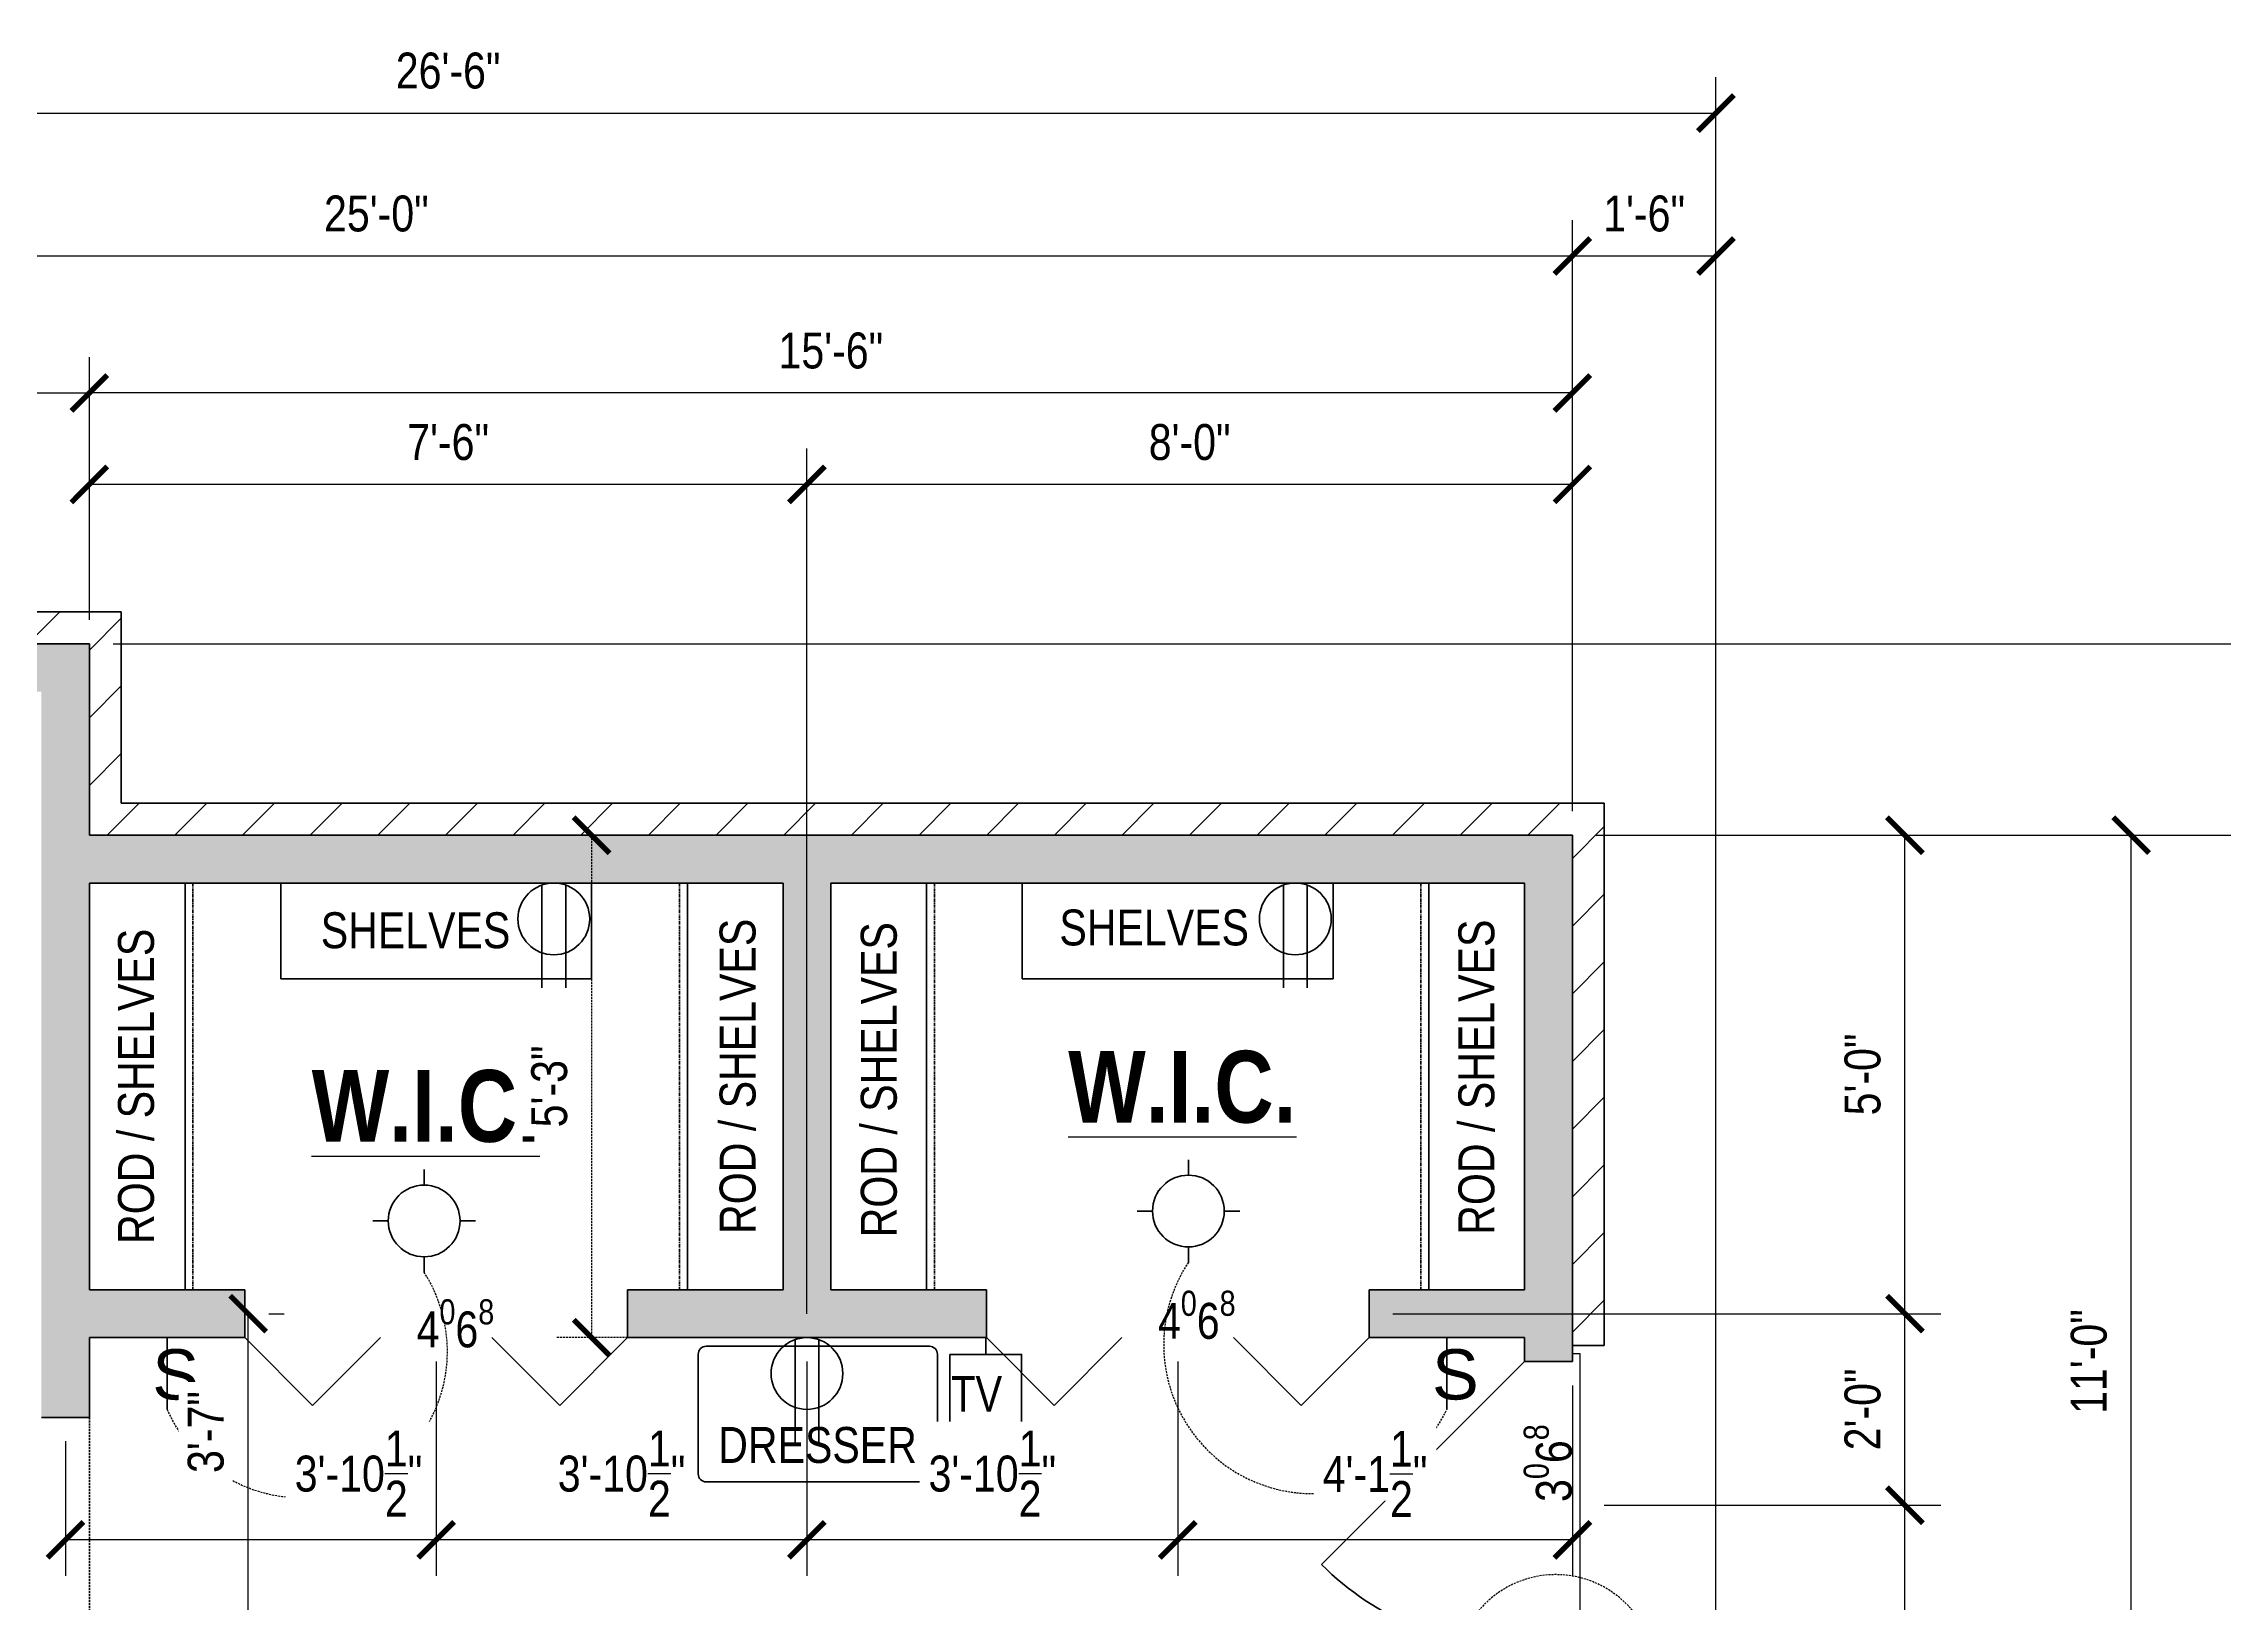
# Model space of a CAD drawing. Header units: inches. Extents: x -344 to 750, y -84 to 471.
# Drawn here: x 228.3 to 501.8, y 275.7 to 471.3 of the extents above; entities that cross this region are included whole.
import ezdxf
from ezdxf.enums import TextEntityAlignment as Align

# ---------------------------------------------------------------- set-up
doc = ezdxf.new("R2010")
doc.units = ezdxf.units.IN
doc.header["$MEASUREMENT"] = 0
doc.linetypes.add('CENTER2', pattern=[1.125, 0.75, -0.125, 0.125, -0.125])
doc.linetypes.add('HIDDEN', pattern=[0.375, 0.25, -0.125])
for name, color, linetype, lineweight in [('A-ANNO-DIMS', 250, 'Continuous', 30), ('A-ANNO-DOOR', 251, 'Continuous', 30), ('A-ANNO-TEXT', 250, 'Continuous', 30), ('A-DOOR', 250, 'Continuous', 60), ('A-EXTR', 1, 'Continuous', 60), ('A-EXTR-PATT', 250, 'Continuous', 30), ('A-FLOR-OTLN', 1, 'Continuous', 30), ('A-FLOR-WDWK', 6, 'Continuous', 60), ('A-FURN', 31, 'Continuous', 60), ('A-WALL', 5, 'Continuous', 60), ('A-WALL-PATT', 254, 'Continuous', 30), ('E-LITE-CIRC', 7, 'HIDDEN', 30), ('E-LITE-SWCH', 1, 'Continuous', 60), ('E-POWR', 251, 'Continuous', 60)]:
    doc.layers.add(name, color=color, linetype=linetype, lineweight=lineweight)
doc.styles.add('ARCH-NOTES', font='ARIALN.TTF')
doc.styles.get("Standard").update_dxf_attribs({"font": 'arial.ttf'})
doc.dimstyles.new('Architecture', dxfattribs={"dimtxt": 0.09375, "dimasz": 0.09375, "dimexe": 0.09375, "dimexo": 0.0625, "dimgap": 0.0625, "dimtad": 1, "dimdec": 1, "dimzin": 1, "dimdsep": 46, "dimlunit": 4, "dimtxsty": 'ARCH-NOTES', "dimblk": 'ARCHTICK', "dimcen": -0.09, "dimclrd": 256, "dimclre": 256, "dimclrt": 256, "dimadec": 0, "dimazin": 0, "dimtfac": 1, "dimtdec": 1, "dimtofl": 0, "dimtmove": 0, "dimatfit": 2, "dimldrblk": 'DOTSMALL', "dimfxl": 1, "dimtfill": 1, "dimtolj": 1, "dimtzin": 0, "dimlwd": -1, "dimlwe": -1, "dimarcsym": 0})

# ---------------------------------------------------------------- blocks, each defined once
blk = doc.blocks.new('DOOR')
blk.add_line((0, 0), (-0.7071, 0.7071))
blk.add_arc((0, 0), 1, 135, 180)
blk = doc.blocks.new('40BFD')
for p, q in [((8.5, -8.5), (0, 0)), ((8.5, -8.5), (17, 0)), ((39.5, -8.5), (31, 0)), ((48, 0), (39.5, -8.5))]:
    blk.add_line(p, q)
blk = doc.blocks.new('DRESSER')
for p, q in [((-14, 0), (0, 0)), ((14, 0), (0, 0)), ((-15, -16), (-15, -1)), ((15, -16), (15, -1)), ((-14, -17), (0, -17)), ((0, -17), (14, -17))]:
    blk.add_line(p, q)
for centre, start, end in [((-14, -1), 90, 180), ((14, -1), 0, 90), ((-14, -16), 180, 270), ((14, -16), 270, 0)]:
    blk.add_arc(centre, 1, start, end)
blk = doc.blocks.new('110 DUPLEX OUTLET')
for p, q in [((0.26, 1.49), (13.14, 1.49)), ((0.26, -1.49), (13.14, -1.49))]:
    blk.add_line(p, q)
blk.add_circle((4.5, 0), 4.5)
blk.add_attdef('CODE', text='', height=3.96, rotation=90).set_placement((20.18, -1.24), align=Align.CENTER)
blk = doc.blocks.new('SWITCH')
blk.add_line((9, 0), (0, 0))
blk.add_text('S', height=6.3, rotation=90).set_placement((7.76, -1.86))
blk.add_attdef('CODE', (12.73, 1.94), '', height=3.96, rotation=90)
blk = doc.blocks.new('CEILING LIGHT')
for p, q in [((0, 4.5), (0, 6.44)), ((-6.44, 0), (-4.5, 0)), ((4.5, 0), (6.44, 0)), ((0, -6.44), (0, -4.5))]:
    blk.add_line(p, q)
blk.add_circle((0, 0), 4.5)
blk = doc.blocks.new('CABLE TV JACK')
blk.add_line((2.11, 0), (0, 0))
blk.add_lwpolyline([(2.11, -4.5), (11.02, -4.5), (11.02, 4.5), (2.11, 4.5)], close=True)
at = {"width": 0.8}
blk.add_text('TV', height=4.5, rotation=90, dxfattribs=at).set_placement((9.3, -4.37))
blk = doc.blocks.new('_ArchTick')
at = {"color": 0, "linetype": 'ByBlock', "const_width": 0.15}
blk.add_lwpolyline([(-0.5, -0.5), (0.5, 0.5)], dxfattribs=at)
blk = doc.blocks.new('*D46')
at = {"layer": 'Defpoints', "color": 0, "transparency": 16777216}
for p in [(420, 372), (297, 309), (324, 309)]:
    blk.add_point(p, dxfattribs=at)
at = {"layer": 'E-LITE-CIRC', "transparency": 16777216}
for p, q in [((417, 372), (292.5, 372)), ((297, 372), (297, 309)), ((321, 309), (292.5, 309))]:
    blk.add_line(p, q, dxfattribs=at)
at = {"layer": 'E-LITE-CIRC', "transparency": 16777216, "xscale": 4.5, "yscale": 4.5, "zscale": 4.5}
for p, rotation in [((297, 372), 90), ((297, 309), 270)]:
    blk.add_blockref('_ArchTick', p, dxfattribs=dict(at, rotation=rotation))
at = {"layer": 'E-LITE-CIRC', "transparency": 16777216, "insert": (291.7, 340.5), "char_height": 4.5, "attachment_point": 5, "rotation": 90, "style": 'ARCH-NOTES', "bg_fill": 3, "box_fill_scale": 1.25, "bg_fill_color": 256, "bg_fill_true_color": 13158600, "bg_fill_transparency": 0}
blk.add_mtext('\\A1;5\'-3"', dxfattribs=at)
blk = doc.blocks.new('_DotSmall')
at = {"color": 0, "linetype": 'ByBlock', "const_width": 0.5}
blk.add_lwpolyline([(-0.0625, 0, 1), (0.0625, 0, 1)], format="xyb", close=True, dxfattribs=at)
blk = doc.blocks.new('*D47')
at = {"layer": 'A-ANNO-DIMS', "transparency": 16777216}
for p, q in [((324, 312), (324, 420.48)), ((420, 375), (420, 420.48)), ((420, 415.98), (324, 415.98))]:
    blk.add_line(p, q, dxfattribs=at)
at = {"layer": 'Defpoints', "color": 0, "transparency": 16777216}
for p in [(324, 415.98), (420, 372), (324, 309)]:
    blk.add_point(p, dxfattribs=at)
at = {"layer": 'A-ANNO-DIMS', "transparency": 16777216, "xscale": 4.5, "yscale": 4.5, "zscale": 4.5, "rotation": 180}
blk.add_blockref('_ArchTick', (324, 415.98), dxfattribs=at)
at = {"layer": 'A-ANNO-DIMS', "transparency": 16777216, "xscale": 4.5, "yscale": 4.5, "zscale": 4.5}
blk.add_blockref('_ArchTick', (420, 415.98), dxfattribs=at)
at = {"layer": 'A-ANNO-DIMS', "transparency": 16777216, "insert": (372, 421.27), "char_height": 4.5, "attachment_point": 5, "style": 'ARCH-NOTES', "bg_fill": 3, "box_fill_scale": 1.25, "bg_fill_color": 256, "bg_fill_true_color": 13158600, "bg_fill_transparency": 0}
blk.add_mtext('\\A1;8\'-0"', dxfattribs=at)
blk = doc.blocks.new('*D48')
at = {"layer": 'A-ANNO-DIMS', "transparency": 16777216}
for p, q in [((234, 399), (234, 420.48)), ((324, 312), (324, 420.48)), ((324, 415.98), (234, 415.98))]:
    blk.add_line(p, q, dxfattribs=at)
at = {"layer": 'Defpoints', "color": 0, "transparency": 16777216}
for p in [(234, 415.98), (234, 396), (324, 309)]:
    blk.add_point(p, dxfattribs=at)
at = {"layer": 'A-ANNO-DIMS', "transparency": 16777216, "xscale": 4.5, "yscale": 4.5, "zscale": 4.5, "rotation": 180}
blk.add_blockref('_ArchTick', (234, 415.98), dxfattribs=at)
at = {"layer": 'A-ANNO-DIMS', "transparency": 16777216, "xscale": 4.5, "yscale": 4.5, "zscale": 4.5}
blk.add_blockref('_ArchTick', (324, 415.98), dxfattribs=at)
at = {"layer": 'A-ANNO-DIMS', "transparency": 16777216, "insert": (279, 421.27), "char_height": 4.5, "attachment_point": 5, "style": 'ARCH-NOTES', "bg_fill": 3, "box_fill_scale": 1.25, "bg_fill_color": 256, "bg_fill_true_color": 13158600, "bg_fill_transparency": 0}
blk.add_mtext('\\A1;7\'-6"', dxfattribs=at)
blk = doc.blocks.new('*D49')
at = {"layer": 'A-ANNO-DIMS', "transparency": 16777216}
for p, q in [((234, 399), (234, 431.95)), ((420, 375), (420, 431.95)), ((420, 427.45), (234, 427.45))]:
    blk.add_line(p, q, dxfattribs=at)
at = {"layer": 'Defpoints', "color": 0, "transparency": 16777216}
for p in [(234, 427.45), (234, 396), (420, 372)]:
    blk.add_point(p, dxfattribs=at)
at = {"layer": 'A-ANNO-DIMS', "transparency": 16777216, "xscale": 4.5, "yscale": 4.5, "zscale": 4.5, "rotation": 180}
blk.add_blockref('_ArchTick', (234, 427.45), dxfattribs=at)
at = {"layer": 'A-ANNO-DIMS', "transparency": 16777216, "xscale": 4.5, "yscale": 4.5, "zscale": 4.5}
blk.add_blockref('_ArchTick', (420, 427.45), dxfattribs=at)
at = {"layer": 'A-ANNO-DIMS', "transparency": 16777216, "insert": (327, 432.75), "char_height": 4.5, "attachment_point": 5, "style": 'ARCH-NOTES', "bg_fill": 3, "box_fill_scale": 1.25, "bg_fill_color": 256, "bg_fill_true_color": 13158600, "bg_fill_transparency": 0}
blk.add_mtext('\\A1;15\'-6"', dxfattribs=at)
blk = doc.blocks.new('*D50')
at = {"layer": 'A-ANNO-DIMS', "transparency": 16777216}
for p, q in [((120, 399), (120, 431.95)), ((234, 399), (234, 431.95)), ((120, 427.45), (234, 427.45))]:
    blk.add_line(p, q, dxfattribs=at)
at = {"layer": 'Defpoints', "color": 0, "transparency": 16777216}
for p in [(234, 427.45), (120, 396), (234, 396)]:
    blk.add_point(p, dxfattribs=at)
at = {"layer": 'A-ANNO-DIMS', "transparency": 16777216, "xscale": 4.5, "yscale": 4.5, "zscale": 4.5, "rotation": 180}
blk.add_blockref('_ArchTick', (120, 427.45), dxfattribs=at)
at = {"layer": 'A-ANNO-DIMS', "transparency": 16777216, "xscale": 4.5, "yscale": 4.5, "zscale": 4.5}
blk.add_blockref('_ArchTick', (234, 427.45), dxfattribs=at)
at = {"layer": 'A-ANNO-DIMS', "transparency": 16777216, "insert": (177, 432.75), "char_height": 4.5, "attachment_point": 5, "style": 'ARCH-NOTES', "bg_fill": 3, "box_fill_scale": 1.25, "bg_fill_color": 256, "bg_fill_true_color": 13158600, "bg_fill_transparency": 0}
blk.add_mtext('\\A1;9\'-6"', dxfattribs=at)
blk = doc.blocks.new('*D51')
at = {"layer": 'A-ANNO-DIMS', "transparency": 16777216}
for p, q in [((120, 399), (120, 449.13)), ((420, 375), (420, 449.13)), ((120, 444.63), (420, 444.63))]:
    blk.add_line(p, q, dxfattribs=at)
at = {"layer": 'Defpoints', "color": 0, "transparency": 16777216}
for p in [(420, 444.63), (120, 396), (420, 372)]:
    blk.add_point(p, dxfattribs=at)
at = {"layer": 'A-ANNO-DIMS', "transparency": 16777216, "xscale": 4.5, "yscale": 4.5, "zscale": 4.5, "rotation": 180}
blk.add_blockref('_ArchTick', (120, 444.63), dxfattribs=at)
at = {"layer": 'A-ANNO-DIMS', "transparency": 16777216, "xscale": 4.5, "yscale": 4.5, "zscale": 4.5}
blk.add_blockref('_ArchTick', (420, 444.63), dxfattribs=at)
at = {"layer": 'A-ANNO-DIMS', "transparency": 16777216, "insert": (270, 449.93), "char_height": 4.5, "attachment_point": 5, "style": 'ARCH-NOTES', "bg_fill": 3, "box_fill_scale": 1.25, "bg_fill_color": 256, "bg_fill_true_color": 13158600, "bg_fill_transparency": 0}
blk.add_mtext('\\A1;25\'-0"', dxfattribs=at)
blk = doc.blocks.new('*D52')
at = {"layer": 'A-ANNO-DIMS', "transparency": 16777216}
for p, q in [((420, 375), (420, 449.13)), ((438, 225), (438, 449.13)), ((420, 444.63), (438, 444.63))]:
    blk.add_line(p, q, dxfattribs=at)
at = {"layer": 'Defpoints', "color": 0, "transparency": 16777216}
for p in [(438, 444.63), (420, 372), (438, 222)]:
    blk.add_point(p, dxfattribs=at)
at = {"layer": 'A-ANNO-DIMS', "transparency": 16777216, "xscale": 4.5, "yscale": 4.5, "zscale": 4.5, "rotation": 180}
blk.add_blockref('_ArchTick', (420, 444.63), dxfattribs=at)
at = {"layer": 'A-ANNO-DIMS', "transparency": 16777216, "xscale": 4.5, "yscale": 4.5, "zscale": 4.5}
blk.add_blockref('_ArchTick', (438, 444.63), dxfattribs=at)
at = {"layer": 'A-ANNO-DIMS', "transparency": 16777216, "insert": (429, 449.93), "char_height": 4.5, "attachment_point": 5, "style": 'ARCH-NOTES', "bg_fill": 3, "box_fill_scale": 1.25, "bg_fill_color": 256, "bg_fill_true_color": 13158600, "bg_fill_transparency": 0}
blk.add_mtext('\\A1;1\'-6"', dxfattribs=at)
blk = doc.blocks.new('*D53')
at = {"layer": 'A-ANNO-DIMS', "transparency": 16777216}
for p, q in [((120, 399), (120, 467.05)), ((438, 225), (438, 467.05)), ((120, 462.55), (438, 462.55))]:
    blk.add_line(p, q, dxfattribs=at)
at = {"layer": 'Defpoints', "color": 0, "transparency": 16777216}
for p in [(438, 462.55), (120, 396), (438, 222)]:
    blk.add_point(p, dxfattribs=at)
at = {"layer": 'A-ANNO-DIMS', "transparency": 16777216, "xscale": 4.5, "yscale": 4.5, "zscale": 4.5, "rotation": 180}
blk.add_blockref('_ArchTick', (120, 462.55), dxfattribs=at)
at = {"layer": 'A-ANNO-DIMS', "transparency": 16777216, "xscale": 4.5, "yscale": 4.5, "zscale": 4.5}
blk.add_blockref('_ArchTick', (438, 462.55), dxfattribs=at)
at = {"layer": 'A-ANNO-DIMS', "transparency": 16777216, "insert": (279, 467.85), "char_height": 4.5, "attachment_point": 5, "style": 'ARCH-NOTES', "bg_fill": 3, "box_fill_scale": 1.25, "bg_fill_color": 256, "bg_fill_true_color": 13158600, "bg_fill_transparency": 0}
blk.add_mtext('\\A1;26\'-6"', dxfattribs=at)
blk = doc.blocks.new('*D71')
at = {"layer": 'A-ANNO-DIMS', "transparency": 16777216}
for p, q in [((423.99, 287.99), (466.21, 287.99)), ((461.71, 240), (461.71, 287.99)), ((423, 240), (466.21, 240))]:
    blk.add_line(p, q, dxfattribs=at)
at = {"layer": 'Defpoints', "color": 0, "transparency": 16777216}
for p in [(420.99, 287.99), (461.71, 287.99), (420, 240)]:
    blk.add_point(p, dxfattribs=at)
at = {"layer": 'A-ANNO-DIMS', "transparency": 16777216, "xscale": 4.5, "yscale": 4.5, "zscale": 4.5}
for p, rotation in [((461.71, 287.99), 90), ((461.71, 240), 270)]:
    blk.add_blockref('_ArchTick', p, dxfattribs=dict(at, rotation=rotation))
at = {"layer": 'A-ANNO-DIMS', "transparency": 16777216, "insert": (456.41, 264), "char_height": 4.5, "attachment_point": 5, "rotation": 90, "style": 'ARCH-NOTES', "bg_fill": 3, "box_fill_scale": 1.25, "bg_fill_color": 256, "bg_fill_true_color": 13158600, "bg_fill_transparency": 0}
blk.add_mtext('\\A1;4\'-0"', dxfattribs=at)
blk = doc.blocks.new('*D72')
at = {"layer": 'A-ANNO-DIMS', "transparency": 16777216}
for p, q in [((397.5, 312), (466.21, 312)), ((461.71, 287.99), (461.71, 312)), ((423.99, 287.99), (466.21, 287.99))]:
    blk.add_line(p, q, dxfattribs=at)
at = {"layer": 'Defpoints', "color": 0, "transparency": 16777216}
for p in [(394.5, 312), (461.71, 312), (420.99, 287.99)]:
    blk.add_point(p, dxfattribs=at)
at = {"layer": 'A-ANNO-DIMS', "transparency": 16777216, "xscale": 4.5, "yscale": 4.5, "zscale": 4.5}
for p, rotation in [((461.71, 312), 90), ((461.71, 287.99), 270)]:
    blk.add_blockref('_ArchTick', p, dxfattribs=dict(at, rotation=rotation))
at = {"layer": 'A-ANNO-DIMS', "transparency": 16777216, "insert": (456.41, 300), "char_height": 4.5, "attachment_point": 5, "rotation": 90, "style": 'ARCH-NOTES', "bg_fill": 3, "box_fill_scale": 1.25, "bg_fill_color": 256, "bg_fill_true_color": 13158600, "bg_fill_transparency": 0}
blk.add_mtext('\\A1;2\'-0"', dxfattribs=at)
blk = doc.blocks.new('*D73')
at = {"layer": 'A-ANNO-DIMS', "transparency": 16777216}
for p, q in [((423, 372), (466.21, 372)), ((461.71, 312), (461.71, 372)), ((397.5, 312), (466.21, 312))]:
    blk.add_line(p, q, dxfattribs=at)
at = {"layer": 'Defpoints', "color": 0, "transparency": 16777216}
for p in [(420, 372), (461.71, 372), (394.5, 312)]:
    blk.add_point(p, dxfattribs=at)
at = {"layer": 'A-ANNO-DIMS', "transparency": 16777216, "xscale": 4.5, "yscale": 4.5, "zscale": 4.5}
for p, rotation in [((461.71, 372), 90), ((461.71, 312), 270)]:
    blk.add_blockref('_ArchTick', p, dxfattribs=dict(at, rotation=rotation))
at = {"layer": 'A-ANNO-DIMS', "transparency": 16777216, "insert": (456.41, 342), "char_height": 4.5, "attachment_point": 5, "rotation": 90, "style": 'ARCH-NOTES', "bg_fill": 3, "box_fill_scale": 1.25, "bg_fill_color": 256, "bg_fill_true_color": 13158600, "bg_fill_transparency": 0}
blk.add_mtext('\\A1;5\'-0"', dxfattribs=at)
blk = doc.blocks.new('*D77')
at = {"layer": 'A-ANNO-DIMS', "transparency": 16777216}
for p, q in [((423, 372), (494.59, 372)), ((490.09, 240), (490.09, 372)), ((423, 240), (494.59, 240))]:
    blk.add_line(p, q, dxfattribs=at)
at = {"layer": 'Defpoints', "color": 0, "transparency": 16777216}
for p in [(420, 372), (490.09, 372), (420, 240)]:
    blk.add_point(p, dxfattribs=at)
at = {"layer": 'A-ANNO-DIMS', "transparency": 16777216, "xscale": 4.5, "yscale": 4.5, "zscale": 4.5}
for p, rotation in [((490.09, 372), 90), ((490.09, 240), 270)]:
    blk.add_blockref('_ArchTick', p, dxfattribs=dict(at, rotation=rotation))
at = {"layer": 'A-ANNO-DIMS', "transparency": 16777216, "insert": (484.79, 306), "char_height": 4.5, "attachment_point": 5, "rotation": 90, "style": 'ARCH-NOTES', "bg_fill": 3, "box_fill_scale": 1.25, "bg_fill_color": 256, "bg_fill_true_color": 13158600, "bg_fill_transparency": 0}
blk.add_mtext('\\A1;11\'-0"', dxfattribs=at)
blk = doc.blocks.new('*D78')
at = {"layer": 'A-ANNO-DIMS', "transparency": 16777216}
for p, q in [((423, 372), (517.29, 372)), ((512.79, 120), (512.79, 372)), ((423, 120), (517.29, 120))]:
    blk.add_line(p, q, dxfattribs=at)
at = {"layer": 'Defpoints', "color": 0, "transparency": 16777216}
for p in [(420, 372), (512.79, 372), (420, 120)]:
    blk.add_point(p, dxfattribs=at)
at = {"layer": 'A-ANNO-DIMS', "transparency": 16777216, "xscale": 4.5, "yscale": 4.5, "zscale": 4.5}
for p, rotation in [((512.79, 372), 90), ((512.79, 120), 270)]:
    blk.add_blockref('_ArchTick', p, dxfattribs=dict(at, rotation=rotation))
at = {"layer": 'A-ANNO-DIMS', "transparency": 16777216, "insert": (507.5, 246), "char_height": 4.5, "attachment_point": 5, "rotation": 90, "style": 'ARCH-NOTES', "bg_fill": 3, "box_fill_scale": 1.25, "bg_fill_color": 256, "bg_fill_true_color": 13158600, "bg_fill_transparency": 0}
blk.add_mtext('\\A1;21\'-0"', dxfattribs=at)
blk = doc.blocks.new('*D79')
at = {"layer": 'A-ANNO-DIMS', "transparency": 16777216}
for p, q in [((237, 396), (517.29, 396)), ((512.79, 372), (512.79, 396)), ((423, 372), (517.29, 372))]:
    blk.add_line(p, q, dxfattribs=at)
at = {"layer": 'Defpoints', "color": 0, "transparency": 16777216}
for p in [(234, 396), (512.79, 396), (420, 372)]:
    blk.add_point(p, dxfattribs=at)
at = {"layer": 'A-ANNO-DIMS', "transparency": 16777216, "xscale": 4.5, "yscale": 4.5, "zscale": 4.5}
for p, rotation in [((512.79, 396), 90), ((512.79, 372), 270)]:
    blk.add_blockref('_ArchTick', p, dxfattribs=dict(at, rotation=rotation))
at = {"layer": 'A-ANNO-DIMS', "transparency": 16777216, "insert": (507.5, 384), "char_height": 4.5, "attachment_point": 5, "rotation": 90, "style": 'ARCH-NOTES', "bg_fill": 3, "box_fill_scale": 1.25, "bg_fill_color": 256, "bg_fill_true_color": 13158600, "bg_fill_transparency": 0}
blk.add_mtext('\\A1;2\'-0"', dxfattribs=at)
blk = doc.blocks.new('*D80')
at = {"layer": 'A-ANNO-DIMS', "transparency": 16777216}
for p, q in [((237, 396), (535.25, 396)), ((530.75, 120), (530.75, 396)), ((423, 120), (535.25, 120))]:
    blk.add_line(p, q, dxfattribs=at)
at = {"layer": 'Defpoints', "color": 0, "transparency": 16777216}
for p in [(234, 396), (530.75, 396), (420, 120)]:
    blk.add_point(p, dxfattribs=at)
at = {"layer": 'A-ANNO-DIMS', "transparency": 16777216, "xscale": 4.5, "yscale": 4.5, "zscale": 4.5}
for p, rotation in [((530.75, 396), 90), ((530.75, 120), 270)]:
    blk.add_blockref('_ArchTick', p, dxfattribs=dict(at, rotation=rotation))
at = {"layer": 'A-ANNO-DIMS', "transparency": 16777216, "insert": (525.45, 258), "char_height": 4.5, "attachment_point": 5, "rotation": 90, "style": 'ARCH-NOTES', "bg_fill": 3, "box_fill_scale": 1.25, "bg_fill_color": 256, "bg_fill_true_color": 13158600, "bg_fill_transparency": 0}
blk.add_mtext('\\A1;23\'-0"', dxfattribs=at)
blk = doc.blocks.new('*D83')
at = {"layer": 'A-ANNO-DIMS', "transparency": 16777216}
for p, q in [((370.5, 306), (370.5, 279.14)), ((420, 303), (420, 279.14)), ((420, 283.64), (370.5, 283.64))]:
    blk.add_line(p, q, dxfattribs=at)
at = {"layer": 'Defpoints', "color": 0, "transparency": 16777216}
for p in [(370.5, 309), (420, 306), (370.5, 283.64)]:
    blk.add_point(p, dxfattribs=at)
at = {"layer": 'A-ANNO-DIMS', "transparency": 16777216, "xscale": 4.5, "yscale": 4.5, "zscale": 4.5, "rotation": 180}
blk.add_blockref('_ArchTick', (370.5, 283.64), dxfattribs=at)
at = {"layer": 'A-ANNO-DIMS', "transparency": 16777216, "xscale": 4.5, "yscale": 4.5, "zscale": 4.5}
blk.add_blockref('_ArchTick', (420, 283.64), dxfattribs=at)
at = {"layer": 'A-ANNO-DIMS', "transparency": 16777216, "insert": (395.25, 291.91), "char_height": 4.5, "attachment_point": 5, "style": 'ARCH-NOTES', "bg_fill": 3, "box_fill_scale": 1.25, "bg_fill_color": 256, "bg_fill_true_color": 13158600, "bg_fill_transparency": 0}
blk.add_mtext('\\A1;4\'-1{\\H1x;\\S1/2;}"', dxfattribs=at)
blk = doc.blocks.new('*D84')
at = {"layer": 'A-ANNO-DIMS', "transparency": 16777216}
for p, q in [((324, 306), (324, 279.14)), ((370.5, 306), (370.5, 279.14)), ((370.5, 283.64), (324, 283.64))]:
    blk.add_line(p, q, dxfattribs=at)
at = {"layer": 'Defpoints', "color": 0, "transparency": 16777216}
for p in [(324, 309), (370.5, 309), (324, 283.64)]:
    blk.add_point(p, dxfattribs=at)
at = {"layer": 'A-ANNO-DIMS', "transparency": 16777216, "xscale": 4.5, "yscale": 4.5, "zscale": 4.5, "rotation": 180}
blk.add_blockref('_ArchTick', (324, 283.64), dxfattribs=at)
at = {"layer": 'A-ANNO-DIMS', "transparency": 16777216, "xscale": 4.5, "yscale": 4.5, "zscale": 4.5}
blk.add_blockref('_ArchTick', (370.5, 283.64), dxfattribs=at)
at = {"layer": 'A-ANNO-DIMS', "transparency": 16777216, "insert": (347.25, 291.95), "char_height": 4.5, "attachment_point": 5, "style": 'ARCH-NOTES', "bg_fill": 3, "box_fill_scale": 1.25, "bg_fill_color": 256, "bg_fill_true_color": 13158600, "bg_fill_transparency": 0}
blk.add_mtext('\\A1;3\'-10{\\H1x;\\S1/2;}"', dxfattribs=at)
blk = doc.blocks.new('*D85')
at = {"layer": 'A-ANNO-DIMS', "transparency": 16777216}
for p, q in [((277.5, 306), (277.5, 279.14)), ((324, 306), (324, 279.14)), ((324, 283.64), (277.5, 283.64))]:
    blk.add_line(p, q, dxfattribs=at)
at = {"layer": 'Defpoints', "color": 0, "transparency": 16777216}
for p in [(277.5, 309), (324, 309), (277.5, 283.64)]:
    blk.add_point(p, dxfattribs=at)
at = {"layer": 'A-ANNO-DIMS', "transparency": 16777216, "xscale": 4.5, "yscale": 4.5, "zscale": 4.5, "rotation": 180}
blk.add_blockref('_ArchTick', (277.5, 283.64), dxfattribs=at)
at = {"layer": 'A-ANNO-DIMS', "transparency": 16777216, "xscale": 4.5, "yscale": 4.5, "zscale": 4.5}
blk.add_blockref('_ArchTick', (324, 283.64), dxfattribs=at)
at = {"layer": 'A-ANNO-DIMS', "transparency": 16777216, "insert": (300.75, 291.95), "char_height": 4.5, "attachment_point": 5, "style": 'ARCH-NOTES', "bg_fill": 3, "box_fill_scale": 1.25, "bg_fill_color": 256, "bg_fill_true_color": 13158600, "bg_fill_transparency": 0}
blk.add_mtext('\\A1;3\'-10{\\H1x;\\S1/2;}"', dxfattribs=at)
blk = doc.blocks.new('*D86')
at = {"layer": 'A-ANNO-DIMS', "transparency": 16777216}
for p, q in [((277.5, 306), (277.5, 279.14)), ((231, 296), (231, 279.14)), ((277.5, 283.64), (231, 283.64))]:
    blk.add_line(p, q, dxfattribs=at)
at = {"layer": 'Defpoints', "color": 0, "transparency": 16777216}
for p in [(277.5, 309), (231, 299), (231, 283.64)]:
    blk.add_point(p, dxfattribs=at)
at = {"layer": 'A-ANNO-DIMS', "transparency": 16777216, "xscale": 4.5, "yscale": 4.5, "zscale": 4.5, "rotation": 180}
blk.add_blockref('_ArchTick', (231, 283.64), dxfattribs=at)
at = {"layer": 'A-ANNO-DIMS', "transparency": 16777216, "insert": (267.76, 291.95), "char_height": 4.5, "attachment_point": 5, "style": 'ARCH-NOTES', "bg_fill": 3, "box_fill_scale": 1.25, "bg_fill_color": 256, "bg_fill_true_color": 13158600, "bg_fill_transparency": 0}
blk.add_mtext('\\A1;3\'-10{\\H1x;\\S1/2;}"', dxfattribs=at)
at = {"layer": 'A-ANNO-DIMS', "transparency": 16777216, "xscale": 4.5, "yscale": 4.5, "zscale": 4.5}
blk.add_blockref('_ArchTick', (277.5, 283.64), dxfattribs=at)
blk = doc.blocks.new('*D89')
at = {"layer": 'A-ANNO-DIMS', "transparency": 16777216}
for p, q in [((253.92, 269), (253.92, 312)), ((256.5, 312), (258.42, 312)), ((237, 269), (258.42, 269))]:
    blk.add_line(p, q, dxfattribs=at)
at = {"layer": 'Defpoints', "color": 0, "transparency": 16777216}
for p in [(253.5, 312), (253.92, 312), (234, 269)]:
    blk.add_point(p, dxfattribs=at)
at = {"layer": 'A-ANNO-DIMS', "transparency": 16777216, "xscale": 4.5, "yscale": 4.5, "zscale": 4.5}
for p, rotation in [((253.92, 312), 90), ((253.92, 269), 270)]:
    blk.add_blockref('_ArchTick', p, dxfattribs=dict(at, rotation=rotation))
at = {"layer": 'A-ANNO-DIMS', "transparency": 16777216, "insert": (248.62, 297.16), "char_height": 4.5, "attachment_point": 5, "rotation": 90, "style": 'ARCH-NOTES', "bg_fill": 3, "box_fill_scale": 1.25, "bg_fill_color": 256, "bg_fill_true_color": 13158600, "bg_fill_transparency": 0}
blk.add_mtext('\\A1;3\'-7"', dxfattribs=at)

msp = doc.modelspace()

# ---------------------------------------------------------------- hatches: boundary and pattern name
at = {"layer": 'A-EXTR-PATT'}
h = msp.add_hatch(dxfattribs=at)
h.set_pattern_fill('_USER', color=256, scale=6, angle=45, pattern_type=0)
h.set_pattern_definition([(45, (0, 0), (-4.24264, 4.24264), [])])
h.paths.add_polyline_path([(120, 313), (116, 313), (116, 259.99), (120, 259.99)])
h.paths.add_polyline_path([(424, 376), (238, 376), (238, 400), (116, 400), (116, 349), (120, 349), (120, 396), (234, 396), (234, 372), (420, 372), (420, 308), (424, 308)])
h.paths.add_polyline_path([(424, 268.01), (420, 268.01), (420, 240), (422.64, 237.36), (425.46, 240.19), (424, 241.66)])
h.paths.add_polyline_path([(442, 223.66), (438.19, 227.46), (435.36, 224.64), (438, 222), (438, 216), (442, 216)])
h.paths.add_polyline_path([(442, 180), (438, 180), (438, 174), (435.36, 171.36), (438.19, 168.54), (442, 172.34)])
h.paths.add_polyline_path([(424, 154.34), (425.46, 155.81), (422.64, 158.64), (420, 156), (420, 120), (354, 120), (354, 116), (424, 116)])
h.paths.add_polyline_path([(294, 120), (120, 120), (120, 220), (116, 220), (116, 116), (294, 116)])
at = {"layer": 'A-WALL-PATT'}
h = msp.add_hatch(color=256, dxfattribs=at)
h.dxf.hatch_style = 1
h.paths.add_polyline_path([(420, 372), (234, 372), (234, 396), (120, 396), (120, 349), (126, 349), (126, 390), (228, 390), (228, 299), (234, 299), (234, 309), (253.5, 309), (253.5, 315), (234, 315), (234, 366), (321, 366), (321, 315), (301.5, 315), (301.5, 309), (346.5, 309), (346.5, 315), (327, 315), (327, 366), (414, 366), (414, 315), (394.5, 315), (394.5, 309), (414, 309), (414, 306), (420, 306)])
h.paths.add_polyline_path([(126, 313), (120, 313), (120, 258), (126, 258)])
h.paths.add_polyline_path([(234, 239), (228, 239), (228, 216), (126, 216), (126, 222), (120, 222), (120, 120), (294, 120), (294, 126), (234, 126), (234, 174), (228, 174), (228, 126), (126, 126), (126, 186), (158, 186), (158, 192), (126, 192), (126, 210), (228, 210), (228, 206), (234, 206)])
h.paths.add_polyline_path([(420, 156), (422.64, 158.64), (418.39, 162.88), (414, 158.49), (414, 126), (354, 126), (354, 120), (420, 120)])
h.paths.add_polyline_path([(438, 180), (432, 180), (432, 176.49), (431.12, 175.61), (435.36, 171.36), (438, 174)])
h.paths.add_polyline_path([(438, 222), (435.36, 224.64), (431.12, 220.39), (432, 219.51), (432, 216), (438, 216)])
h.paths.add_polyline_path([(420, 270), (414, 270), (414, 237.51), (418.39, 233.12), (422.64, 237.36), (420, 240)])

# ---------------------------------------------------------------- linework, layer by layer
at = {"layer": 'A-DOOR', "linetype": 'HIDDEN'}
msp.add_line((234, 299), (234, 239), dxfattribs=at)
at = {"layer": 'A-EXTR'}
for p, q in [((238, 400), (116, 400)), ((238, 376), (238, 400)), ((424, 376), (238, 376)), ((424, 308), (424, 376)), ((420, 308), (424, 308))]:
    msp.add_line(p, q, dxfattribs=at)
at = {"layer": 'A-FLOR-OTLN'}
for p, q in [((420.99, 306.98), (420, 306.98)), ((420.99, 269), (420.99, 306.98))]:
    msp.add_line(p, q, dxfattribs=at)
at = {"layer": 'A-FLOR-WDWK'}
for p, q in [((246, 315), (246, 366)), ((258, 354), (258, 366)), ((297, 354), (297, 366)), ((309, 315), (309, 366)), ((339, 315), (339, 366)), ((351, 354), (351, 366)), ((390, 354), (390, 366)), ((402, 315), (402, 366)), ((297, 354), (258, 354)), ((390, 354), (351, 354))]:
    msp.add_line(p, q, dxfattribs=at)
at = {"layer": 'A-FLOR-WDWK', "linetype": 'CENTER2', "ltscale": 0.5}
for p, q in [((247, 315), (247, 366)), ((308, 315), (308, 366)), ((340, 315), (340, 366)), ((401, 315), (401, 366))]:
    msp.add_line(p, q, dxfattribs=at)
at = {"layer": 'A-WALL'}
for p, q in [((234, 396), (120, 396)), ((234, 372), (234, 396)), ((420, 372), (234, 372)), ((420, 306), (420, 372)), ((234, 315), (234, 366)), ((321, 366), (234, 366)), ((321, 315), (321, 366)), ((414, 366), (327, 366)), ((327, 315), (327, 366)), ((414, 315), (414, 366)), ((253.5, 315), (234, 315)), ((253.5, 309), (253.5, 315)), ((321, 315), (301.5, 315)), ((301.5, 309), (301.5, 315)), ((346.5, 315), (327, 315)), ((346.5, 309), (346.5, 315)), ((414, 315), (394.5, 315)), ((394.5, 309), (394.5, 315)), ((234, 299), (234, 309)), ((253.5, 309), (234, 309)), ((346.5, 309), (301.5, 309)), ((414, 309), (394.5, 309)), ((414, 306), (414, 309)), ((420, 306), (414, 306)), ((228, 299), (234, 299))]:
    msp.add_line(p, q, dxfattribs=at)
at = {"layer": 'E-LITE-CIRC'}
for centre, radius, start, end in [((387.43, 308.13), 18.69, 146.5616, 334.1978), ((260.58, 307.26), 18.33, 203.3273, 32.811), ((417.9, 266.7), 12.58, 355.6392, 184.9594)]:
    msp.add_arc(centre, radius, start, end, dxfattribs=at)

# ---------------------------------------------------------------- block references
at = {"layer": 'A-DOOR'}
for p in [(253.5, 309), (346.5, 309)]:
    msp.add_blockref('40BFD', p, dxfattribs=at)
at = {"layer": 'A-DOOR', "xscale": 36, "yscale": 36, "zscale": 36, "rotation": 90}
msp.add_blockref('DOOR', (414, 306), dxfattribs=at)
at = {"layer": 'A-FURN', "rotation": 180}
msp.add_blockref('DRESSER', (325.37, 290.91), dxfattribs=at)
at = {"layer": 'E-LITE-SWCH', "rotation": 270}
for p in [(243.75, 309), (404.25, 309)]:
    msp.add_blockref('SWITCH', p, dxfattribs=at)
at = {"layer": 'E-POWR'}
for name, p, rotation in [('110 DUPLEX OUTLET', (292.25, 366), 270), ('110 DUPLEX OUTLET', (385.25, 366), 270), ('110 DUPLEX OUTLET', (324, 309), 269.9999999999999), ('CABLE TV JACK', (346.43, 309), 269.9999999999999)]:
    msp.add_blockref(name, p, dxfattribs=dict(at, rotation=rotation))
for p in [(371.84, 324.87), (275.99, 323.63)]:
    msp.add_blockref('CEILING LIGHT', p, dxfattribs=at)

# ---------------------------------------------------------------- texts
at = {"layer": 'A-ANNO-TEXT', "attachment_point": 1, "style": 'ARCH-NOTES'}
for s, insert, char_height, width in [('\\pi1.0234;SHELVES', (262, 362.33), 4.5, 25.3234), ('\\pi0.91576;SHELVES', (354.75, 362.68), 4.5, 25.1081), ('\\pi2.78422;{\\fArial Narrow|b1|i0|c0|p34;\\LW.I.C.}', (353.98, 344.96), 9, 33.4648), ('\\pi2.89187;{\\fArial Narrow|b1|i0|c0|p34;\\LW.I.C.}', (258.99, 342.55), 9, 33.6801)]:
    msp.add_mtext(s, dxfattribs=dict(at, insert=insert, char_height=char_height, width=width))
at = {"layer": 'A-ANNO-TEXT', "char_height": 4.5, "attachment_point": 1, "rotation": 90, "style": 'ARCH-NOTES'}
for s, insert, width in [('\\pi0.87118;ROD / SHELVES', (313.05, 321.13), 40.6093), ('\\pi1.54386;ROD / SHELVES', (405.71, 320.35), 41.9547), ('\\pi2.0553;ROD / SHELVES', (237.6, 318.69), 42.9776), ('\\pi1.30177;ROD / SHELVES', (330.76, 320.27), 41.4705)]:
    msp.add_mtext(s, dxfattribs=dict(at, insert=insert, width=width))
at = {"layer": 'A-FURN', "insert": (312.44, 297.79), "char_height": 4.5, "width": 25.3234, "attachment_point": 1, "style": 'ARCH-NOTES'}
msp.add_mtext('\\pi0.43404;DRESSER', dxfattribs=at)

# ---------------------------------------------------------------- next in the draw order: dimensions: what is measured, and where the dimension line sits
at = {"layer": 'E-LITE-CIRC'}
dim = msp.add_linear_dim(base=(297, 309), p1=(420, 372), p2=(324, 309), angle=90, dimstyle='Architecture', dxfattribs=at)
dim.commit()
dim.dimension.update_dxf_attribs({"geometry": '*D46', "text_midpoint": (291.7, 340.5)})

# ---------------------------------------------------------------- next in the draw order: dimensions: what is measured, and where the dimension line sits
at = {"layer": 'A-ANNO-DIMS'}
dim = msp.add_linear_dim(base=(324, 415.98), p1=(420, 372), p2=(324, 309), dimstyle='Architecture', dxfattribs=at)
dim.commit()
dim.dimension.update_dxf_attribs({"geometry": '*D47', "text_midpoint": (372, 421.27)})

# ---------------------------------------------------------------- next in the draw order: dimensions: what is measured, and where the dimension line sits
dim = msp.add_linear_dim(base=(234, 415.98), p1=(324, 309), p2=(234, 396), dimstyle='Architecture', dxfattribs=at)
dim.commit()
dim.dimension.update_dxf_attribs({"geometry": '*D48', "text_midpoint": (279, 421.27)})

# ---------------------------------------------------------------- next in the draw order: dimensions: what is measured, and where the dimension line sits
dim = msp.add_linear_dim(base=(234, 427.45), p1=(420, 372), p2=(234, 396), dimstyle='Architecture', dxfattribs=at)
dim.commit()
dim.dimension.update_dxf_attribs({"geometry": '*D49', "text_midpoint": (327, 432.75)})

# ---------------------------------------------------------------- next in the draw order: dimensions: what is measured, and where the dimension line sits
dim = msp.add_linear_dim(base=(234, 427.45), p1=(120, 396), p2=(234, 396), dimstyle='Architecture', dxfattribs=at)
dim.commit()
dim.dimension.update_dxf_attribs({"geometry": '*D50', "text_midpoint": (177, 432.75)})

# ---------------------------------------------------------------- next in the draw order: dimensions: what is measured, and where the dimension line sits
dim = msp.add_linear_dim(base=(420, 444.63), p1=(120, 396), p2=(420, 372), dimstyle='Architecture', dxfattribs=at)
dim.commit()
dim.dimension.update_dxf_attribs({"geometry": '*D51', "text_midpoint": (270, 449.93)})

# ---------------------------------------------------------------- next in the draw order: dimensions: what is measured, and where the dimension line sits
dim = msp.add_linear_dim(base=(438, 444.63), p1=(420, 372), p2=(438, 222), dimstyle='Architecture', dxfattribs=at)
dim.commit()
dim.dimension.update_dxf_attribs({"geometry": '*D52', "text_midpoint": (429, 449.93)})

# ---------------------------------------------------------------- next in the draw order: dimensions: what is measured, and where the dimension line sits
dim = msp.add_linear_dim(base=(438, 462.55), p1=(120, 396), p2=(438, 222), dimstyle='Architecture', dxfattribs=at)
dim.commit()
dim.dimension.update_dxf_attribs({"geometry": '*D53', "text_midpoint": (279, 467.85)})

# ---------------------------------------------------------------- next in the draw order: dimensions: what is measured, and where the dimension line sits
dim = msp.add_linear_dim(base=(461.71, 287.99), p1=(420, 240), p2=(420.99, 287.99), angle=90, dimstyle='Architecture', dxfattribs=at)
dim.commit()
dim.dimension.update_dxf_attribs({"geometry": '*D71', "text_midpoint": (456.41, 264)})

# ---------------------------------------------------------------- next in the draw order: dimensions: what is measured, and where the dimension line sits
dim = msp.add_linear_dim(base=(461.71, 312), p1=(420.99, 287.99), p2=(394.5, 312), angle=90, dimstyle='Architecture', dxfattribs=at)
dim.commit()
dim.dimension.update_dxf_attribs({"geometry": '*D72', "text_midpoint": (456.41, 300)})

# ---------------------------------------------------------------- next in the draw order: dimensions: what is measured, and where the dimension line sits
dim = msp.add_linear_dim(base=(461.71, 372), p1=(394.5, 312), p2=(420, 372), angle=90, dimstyle='Architecture', dxfattribs=at)
dim.commit()
dim.dimension.update_dxf_attribs({"geometry": '*D73', "text_midpoint": (456.41, 342)})

# ---------------------------------------------------------------- next in the draw order: dimensions: what is measured, and where the dimension line sits
dim = msp.add_linear_dim(base=(490.09, 372), p1=(420, 240), p2=(420, 372), angle=90, dimstyle='Architecture', dxfattribs=at)
dim.commit()
dim.dimension.update_dxf_attribs({"geometry": '*D77', "text_midpoint": (484.79, 306)})

# ---------------------------------------------------------------- next in the draw order: dimensions: what is measured, and where the dimension line sits
dim = msp.add_linear_dim(base=(512.79, 372), p1=(420, 120), p2=(420, 372), angle=90, dimstyle='Architecture', dxfattribs=at)
dim.commit()
dim.dimension.update_dxf_attribs({"geometry": '*D78', "text_midpoint": (507.5, 246)})

# ---------------------------------------------------------------- next in the draw order: dimensions: what is measured, and where the dimension line sits
dim = msp.add_linear_dim(base=(512.79, 396), p1=(420, 372), p2=(234, 396), angle=90, dimstyle='Architecture', dxfattribs=at)
dim.commit()
dim.dimension.update_dxf_attribs({"geometry": '*D79', "text_midpoint": (507.5, 384)})

# ---------------------------------------------------------------- next in the draw order: dimensions: what is measured, and where the dimension line sits
dim = msp.add_linear_dim(base=(530.75, 396), p1=(420, 120), p2=(234, 396), angle=90, dimstyle='Architecture', dxfattribs=at)
dim.commit()
dim.dimension.update_dxf_attribs({"geometry": '*D80', "text_midpoint": (525.45, 258)})

# ---------------------------------------------------------------- next in the draw order: dimensions: what is measured, and where the dimension line sits
dim = msp.add_linear_dim(base=(370.5, 283.64), p1=(420, 306), p2=(370.5, 309), dimstyle='Architecture', dxfattribs=at)
dim.commit()
dim.dimension.update_dxf_attribs({"geometry": '*D83', "text_midpoint": (395.25, 291.91)})

# ---------------------------------------------------------------- next in the draw order: texts
at = {"layer": 'A-ANNO-DOOR', "insert": (413.89, 288.39), "char_height": 4.5, "attachment_point": 1, "rotation": 90, "style": 'ARCH-NOTES'}
msp.add_mtext_dynamic_manual_height_columns('\\A1;3{\\H0.7x;\\S0^ ;}6{\\H0.7x;\\S8^ ;} ', width=11.1589, gutter_width=22.5, heights=[0], dxfattribs=at)

# ---------------------------------------------------------------- next in the draw order: dimensions: what is measured, and where the dimension line sits
at = {"layer": 'A-ANNO-DIMS'}
dim = msp.add_linear_dim(base=(324, 283.64), p1=(370.5, 309), p2=(324, 309), dimstyle='Architecture', dxfattribs=at)
dim.commit()
dim.dimension.update_dxf_attribs({"geometry": '*D84', "text_midpoint": (347.25, 291.95)})

# ---------------------------------------------------------------- next in the draw order: texts
at = {"layer": 'A-ANNO-DOOR', "insert": (368.02, 314.88), "char_height": 4.5, "attachment_point": 1, "style": 'ARCH-NOTES'}
msp.add_mtext_dynamic_manual_height_columns('\\A1;4{\\H0.7x;\\S0^ ;}6{\\H0.7x;\\S8^ ;} ', width=11.1589, gutter_width=22.5, heights=[0], dxfattribs=at)

# ---------------------------------------------------------------- next in the draw order: dimensions: what is measured, and where the dimension line sits
at = {"layer": 'A-ANNO-DIMS'}
dim = msp.add_linear_dim(base=(277.5, 283.64), p1=(324, 309), p2=(277.5, 309), dimstyle='Architecture', dxfattribs=at)
dim.commit()
dim.dimension.update_dxf_attribs({"geometry": '*D85', "text_midpoint": (300.75, 291.95)})

# ---------------------------------------------------------------- next in the draw order: dimensions: what is measured, and where the dimension line sits
dim = msp.add_linear_dim(base=(231, 283.64), p1=(277.5, 309), p2=(231, 299), dimstyle='Architecture', dxfattribs=at)
dim.commit()
dim.dimension.update_dxf_attribs({"geometry": '*D86', "text_midpoint": (267.76, 283.64), "dimtype": 160})

# ---------------------------------------------------------------- next in the draw order: texts
at = {"layer": 'A-ANNO-DOOR', "insert": (275.04, 313.81), "char_height": 4.5, "attachment_point": 1, "style": 'ARCH-NOTES'}
msp.add_mtext_dynamic_manual_height_columns('\\A1;4{\\H0.7x;\\S0^ ;}6{\\H0.7x;\\S8^ ;} ', width=11.1589, gutter_width=22.5, heights=[0], dxfattribs=at)

# ---------------------------------------------------------------- next in the draw order: dimensions: what is measured, and where the dimension line sits
at = {"layer": 'A-ANNO-DIMS'}
dim = msp.add_linear_dim(base=(253.92, 312), p1=(234, 269), p2=(253.5, 312), angle=90, dimstyle='Architecture', dxfattribs=at)
dim.commit()
dim.dimension.update_dxf_attribs({"geometry": '*D89', "text_midpoint": (253.92, 297.16), "dimtype": 160})

doc.saveas('drawing.dxf')
